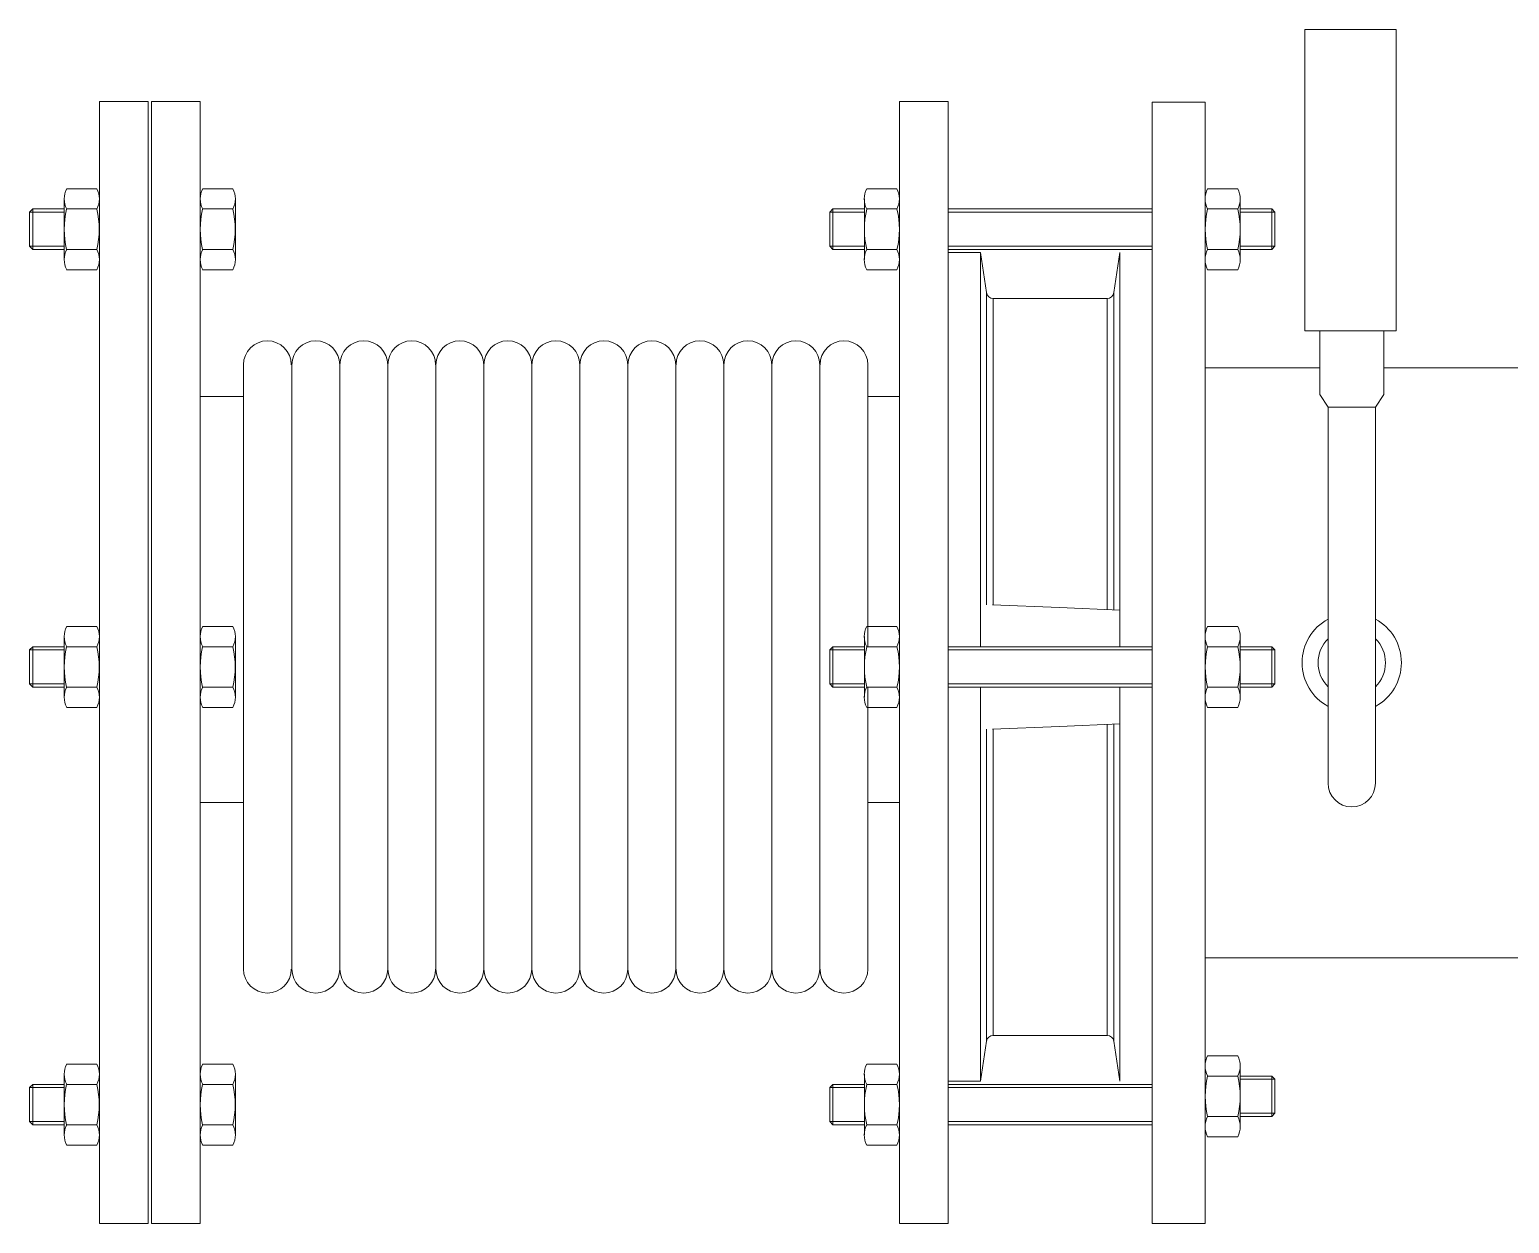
# Model space of a CAD drawing. Header units: millimetres. Extents: x 100 to 940, y 100 to 694.
# Drawn here: x 327.11 to 342.78, y 426.05 to 438.69 of the extents above; entities that cross this region are included whole.
import ezdxf

# ---------------------------------------------------------------- set-up
doc = ezdxf.new("R2010")
doc.units = ezdxf.units.MM
doc.layers.add('M-EQUIPAMENTOS', color=1, linetype='Continuous', lineweight=9)

msp = doc.modelspace()

# ---------------------------------------------------------------- linework, layer by layer
at = {"layer": 'M-EQUIPAMENTOS', "color": 1, "linetype": 'Continuous'}
for p, q in [((327.849, 426.046), (327.849, 437.925)), ((328.366, 437.925), (327.849, 437.925)), ((328.366, 437.925), (328.366, 426.046)), ((328.366, 426.046), (327.849, 426.046))]:
    msp.add_line(p, q, dxfattribs=at)
at = {"layer": 'M-EQUIPAMENTOS', "linetype": 'Continuous'}
for p, q in [((328.4, 426.046), (328.4, 437.925)), ((328.4, 426.046), (328.4, 437.925)), ((328.4, 426.046), (328.4, 437.925)), ((328.4, 426.046), (328.4, 437.925)), ((328.4, 437.925), (328.917, 437.925)), ((328.917, 426.046), (328.917, 437.925)), ((336.32, 426.046), (336.32, 437.925)), ((336.32, 437.925), (336.837, 437.925)), ((336.837, 437.925), (336.837, 426.046)), ((339.164, 437.92), (338.995, 437.92)), ((338.995, 437.92), (338.995, 428.858)), ((339.558, 437.92), (339.164, 437.92)), ((339.558, 428.858), (339.558, 437.92)), ((327.823, 437.002), (327.503, 437.002)), ((327.823, 437.002), (327.503, 437.002)), ((328.943, 437.002), (329.263, 437.002)), ((328.943, 437.002), (329.263, 437.002)), ((336.294, 437.002), (335.975, 437.002)), ((336.294, 437.002), (335.975, 437.002)), ((339.584, 437.002), (339.903, 437.002)), ((339.584, 437.002), (339.903, 437.002)), ((327.477, 436.252), (327.477, 436.895)), ((327.477, 436.252), (327.477, 436.895)), ((327.849, 436.252), (327.849, 436.895)), ((327.849, 436.252), (327.849, 436.895)), ((327.849, 436.894), (327.849, 436.253)), ((327.849, 436.894), (327.849, 436.253)), ((328.917, 436.252), (328.917, 436.895)), ((328.917, 436.252), (328.917, 436.895)), ((328.917, 436.894), (328.917, 436.253)), ((328.917, 436.894), (328.917, 436.253)), ((329.289, 436.252), (329.289, 436.895)), ((329.289, 436.252), (329.289, 436.895)), ((335.949, 436.252), (335.949, 436.895)), ((335.949, 436.252), (335.949, 436.895)), ((336.32, 436.252), (336.32, 436.895)), ((336.32, 436.252), (336.32, 436.895)), ((336.32, 436.894), (336.32, 436.253)), ((336.32, 436.894), (336.32, 436.253)), ((339.558, 436.252), (339.558, 436.895)), ((339.558, 436.252), (339.558, 436.895)), ((339.558, 436.894), (339.558, 436.253)), ((339.558, 436.894), (339.558, 436.253)), ((339.929, 436.252), (339.929, 436.895)), ((339.929, 436.252), (339.929, 436.895)), ((327.144, 436.788), (327.111, 436.754)), ((327.144, 436.788), (327.111, 436.754)), ((327.477, 436.754), (327.111, 436.754)), ((327.477, 436.754), (327.111, 436.754)), ((327.111, 436.754), (327.111, 436.393)), ((327.111, 436.754), (327.111, 436.393)), ((327.477, 436.788), (327.144, 436.788)), ((327.477, 436.788), (327.144, 436.788)), ((327.144, 436.788), (327.144, 436.359)), ((327.144, 436.788), (327.144, 436.359)), ((327.503, 436.788), (327.823, 436.788)), ((327.503, 436.788), (327.823, 436.788)), ((329.263, 436.788), (328.943, 436.788)), ((329.263, 436.788), (328.943, 436.788)), ((335.616, 436.788), (335.582, 436.754)), ((335.616, 436.788), (335.582, 436.754)), ((335.949, 436.754), (335.582, 436.754)), ((335.949, 436.754), (335.582, 436.754)), ((335.582, 436.754), (335.582, 436.393)), ((335.582, 436.754), (335.582, 436.393)), ((335.949, 436.788), (335.616, 436.788)), ((335.949, 436.788), (335.616, 436.788)), ((335.616, 436.788), (335.616, 436.359)), ((335.616, 436.788), (335.616, 436.359)), ((335.975, 436.788), (336.294, 436.788)), ((335.975, 436.788), (336.294, 436.788)), ((338.017, 436.788), (336.837, 436.788)), ((338.017, 436.754), (336.837, 436.754)), ((338.995, 436.788), (338.017, 436.788)), ((338.995, 436.754), (338.017, 436.754)), ((339.903, 436.788), (339.584, 436.788)), ((339.903, 436.788), (339.584, 436.788)), ((339.929, 436.788), (340.262, 436.788)), ((339.929, 436.788), (340.262, 436.788)), ((339.929, 436.754), (340.296, 436.754)), ((339.929, 436.754), (340.296, 436.754)), ((340.262, 436.788), (340.296, 436.754)), ((340.262, 436.788), (340.296, 436.754)), ((340.262, 436.788), (340.262, 436.359)), ((340.262, 436.788), (340.262, 436.359)), ((340.296, 436.754), (340.296, 436.393)), ((340.296, 436.754), (340.296, 436.393)), ((327.111, 436.393), (327.144, 436.359)), ((327.111, 436.393), (327.144, 436.359)), ((327.111, 436.393), (327.477, 436.393)), ((327.111, 436.393), (327.477, 436.393)), ((335.582, 436.393), (335.616, 436.359)), ((335.582, 436.393), (335.616, 436.359)), ((335.582, 436.393), (335.949, 436.393)), ((335.582, 436.393), (335.949, 436.393)), ((336.837, 436.393), (338.017, 436.393)), ((338.017, 436.393), (338.995, 436.393)), ((340.296, 436.393), (339.929, 436.393)), ((340.296, 436.393), (339.929, 436.393)), ((340.296, 436.393), (340.262, 436.359)), ((340.296, 436.393), (340.262, 436.359)), ((327.144, 436.359), (327.477, 436.359)), ((327.144, 436.359), (327.477, 436.359)), ((327.503, 436.359), (327.823, 436.359)), ((327.503, 436.359), (327.823, 436.359)), ((329.263, 436.359), (328.943, 436.359)), ((329.263, 436.359), (328.943, 436.359)), ((335.616, 436.359), (335.949, 436.359)), ((335.616, 436.359), (335.949, 436.359)), ((335.975, 436.359), (336.294, 436.359)), ((335.975, 436.359), (336.294, 436.359)), ((336.837, 436.359), (338.017, 436.359)), ((337.178, 436.326), (337.241, 435.902)), ((337.178, 436.326), (337.178, 432.153)), ((338.017, 436.359), (338.995, 436.359)), ((338.655, 436.326), (338.591, 435.902)), ((338.655, 436.326), (338.655, 432.153)), ((339.903, 436.359), (339.584, 436.359)), ((339.903, 436.359), (339.584, 436.359)), ((340.262, 436.359), (339.929, 436.359)), ((340.262, 436.359), (339.929, 436.359)), ((327.503, 436.145), (327.823, 436.145)), ((327.503, 436.145), (327.823, 436.145)), ((329.263, 436.145), (328.943, 436.145)), ((329.263, 436.145), (328.943, 436.145)), ((335.975, 436.145), (336.294, 436.145)), ((335.975, 436.145), (336.294, 436.145)), ((339.903, 436.145), (339.584, 436.145)), ((339.903, 436.145), (339.584, 436.145)), ((337.241, 435.902), (337.241, 432.596)), ((338.591, 432.542), (338.591, 435.902)), ((337.313, 435.84), (338.017, 435.84)), ((337.313, 435.84), (337.313, 432.594)), ((338.017, 435.84), (338.519, 435.84)), ((338.519, 435.84), (338.519, 432.544)), ((340.772, 435.496), (340.772, 434.825)), ((341.58, 435.496), (340.829, 435.496)), ((341.448, 435.496), (341.448, 434.825)), ((329.375, 435.139), (329.375, 428.738)), ((329.888, 435.139), (329.888, 428.738)), ((330.396, 435.139), (330.396, 428.738)), ((330.904, 435.139), (330.904, 428.738)), ((331.413, 435.139), (331.413, 428.738)), ((331.921, 435.139), (331.921, 428.738)), ((332.429, 435.139), (332.429, 428.738)), ((332.938, 435.139), (332.938, 428.738)), ((333.446, 435.139), (333.446, 428.738)), ((333.954, 435.139), (333.954, 428.738)), ((334.463, 435.139), (334.463, 428.738)), ((334.971, 435.139), (334.971, 428.738)), ((335.477, 435.139), (335.477, 428.738)), ((335.986, 435.139), (335.986, 432.153)), ((339.558, 435.107), (340.772, 435.107)), ((341.448, 435.107), (345.709, 435.107)), ((340.772, 434.825), (340.859, 434.69)), ((341.448, 434.825), (341.361, 434.69)), ((328.917, 434.801), (329.375, 434.801)), ((336.32, 434.801), (335.986, 434.801)), ((336.32, 430.538), (336.32, 434.768)), ((340.859, 434.69), (341.361, 434.69)), ((340.859, 430.707), (340.859, 434.69)), ((341.361, 430.707), (341.361, 434.69)), ((338.017, 432.568), (337.307, 432.597)), ((338.655, 432.541), (338.017, 432.568)), ((327.503, 432.367), (327.823, 432.367)), ((327.503, 432.367), (327.823, 432.367)), ((328.943, 432.367), (329.263, 432.367)), ((328.943, 432.367), (329.263, 432.367)), ((335.975, 432.367), (336.294, 432.367)), ((335.975, 432.367), (336.294, 432.367)), ((339.903, 432.367), (339.584, 432.367)), ((339.903, 432.367), (339.584, 432.367)), ((327.111, 432.119), (327.144, 432.153)), ((327.111, 432.119), (327.144, 432.153)), ((327.144, 432.153), (327.477, 432.153)), ((327.144, 432.153), (327.477, 432.153)), ((327.144, 431.724), (327.144, 432.153)), ((327.144, 431.724), (327.144, 432.153)), ((327.477, 432.26), (327.477, 431.617)), ((327.477, 432.26), (327.477, 431.617)), ((327.503, 432.153), (327.823, 432.153)), ((327.503, 432.153), (327.823, 432.153)), ((327.849, 432.26), (327.849, 431.617)), ((327.849, 432.26), (327.849, 431.617)), ((327.849, 431.618), (327.849, 432.259)), ((327.849, 431.618), (327.849, 432.259)), ((328.917, 431.617), (328.917, 432.26)), ((328.917, 431.617), (328.917, 432.26)), ((328.917, 432.259), (328.917, 431.618)), ((328.917, 432.259), (328.917, 431.618)), ((329.263, 432.153), (328.943, 432.153)), ((329.263, 432.153), (328.943, 432.153)), ((329.289, 431.617), (329.289, 432.26)), ((329.289, 431.617), (329.289, 432.26)), ((335.582, 432.119), (335.616, 432.153)), ((335.582, 432.119), (335.616, 432.153)), ((335.616, 432.153), (335.949, 432.153)), ((335.616, 432.153), (335.949, 432.153)), ((335.616, 431.724), (335.616, 432.153)), ((335.616, 431.724), (335.616, 432.153)), ((335.949, 432.26), (335.949, 431.617)), ((335.949, 432.26), (335.949, 431.617)), ((335.975, 432.153), (336.294, 432.153)), ((335.975, 432.153), (336.294, 432.153)), ((336.32, 432.26), (336.32, 431.617)), ((336.32, 432.26), (336.32, 431.617)), ((336.32, 431.618), (336.32, 432.259)), ((336.32, 431.618), (336.32, 432.259)), ((336.837, 432.153), (338.017, 432.153)), ((338.017, 432.153), (338.995, 432.153)), ((339.558, 432.26), (339.558, 431.617)), ((339.558, 432.26), (339.558, 431.617)), ((339.558, 431.618), (339.558, 432.259)), ((339.558, 431.618), (339.558, 432.259)), ((339.903, 432.153), (339.584, 432.153)), ((339.903, 432.153), (339.584, 432.153)), ((339.929, 432.26), (339.929, 431.617)), ((339.929, 432.26), (339.929, 431.617)), ((340.262, 432.153), (339.929, 432.153)), ((340.262, 432.153), (339.929, 432.153)), ((340.296, 432.119), (340.262, 432.153)), ((340.296, 432.119), (340.262, 432.153)), ((340.262, 431.724), (340.262, 432.153)), ((340.262, 431.724), (340.262, 432.153)), ((327.111, 432.119), (327.477, 432.119)), ((327.111, 432.119), (327.477, 432.119)), ((327.111, 431.758), (327.111, 432.119)), ((327.111, 431.758), (327.111, 432.119)), ((335.582, 432.119), (335.949, 432.119)), ((335.582, 432.119), (335.949, 432.119)), ((335.582, 431.758), (335.582, 432.119)), ((335.582, 431.758), (335.582, 432.119)), ((336.837, 432.119), (338.017, 432.119)), ((338.017, 432.119), (338.995, 432.119)), ((340.296, 432.119), (339.929, 432.119)), ((340.296, 432.119), (339.929, 432.119)), ((340.296, 431.758), (340.296, 432.119)), ((340.296, 431.758), (340.296, 432.119)), ((327.144, 431.724), (327.111, 431.758)), ((327.477, 431.758), (327.111, 431.758)), ((327.144, 431.724), (327.111, 431.758)), ((327.477, 431.758), (327.111, 431.758)), ((327.477, 431.724), (327.144, 431.724)), ((327.477, 431.724), (327.144, 431.724)), ((327.503, 431.724), (327.823, 431.724)), ((327.503, 431.724), (327.823, 431.724)), ((329.263, 431.724), (328.943, 431.724)), ((329.263, 431.724), (328.943, 431.724)), ((335.616, 431.724), (335.582, 431.758)), ((335.949, 431.758), (335.582, 431.758)), ((335.616, 431.724), (335.582, 431.758)), ((335.949, 431.758), (335.582, 431.758)), ((335.949, 431.724), (335.616, 431.724)), ((335.949, 431.724), (335.616, 431.724)), ((335.975, 431.724), (336.294, 431.724)), ((335.975, 431.724), (336.294, 431.724)), ((335.986, 431.724), (335.986, 428.738)), ((338.017, 431.758), (336.837, 431.758)), ((338.017, 431.724), (336.837, 431.724)), ((337.178, 431.724), (337.178, 427.551)), ((338.995, 431.758), (338.017, 431.758)), ((338.995, 431.724), (338.017, 431.724)), ((338.655, 431.724), (338.655, 427.551)), ((339.903, 431.724), (339.584, 431.724)), ((339.903, 431.724), (339.584, 431.724)), ((339.929, 431.758), (340.296, 431.758)), ((339.929, 431.758), (340.296, 431.758)), ((339.929, 431.724), (340.262, 431.724)), ((339.929, 431.724), (340.262, 431.724)), ((340.262, 431.724), (340.296, 431.758)), ((340.262, 431.724), (340.296, 431.758)), ((327.823, 431.51), (327.503, 431.51)), ((327.823, 431.51), (327.503, 431.51)), ((329.263, 431.51), (328.943, 431.51)), ((329.263, 431.51), (328.943, 431.51)), ((336.294, 431.51), (335.975, 431.51)), ((336.294, 431.51), (335.975, 431.51)), ((339.584, 431.51), (339.903, 431.51)), ((339.584, 431.51), (339.903, 431.51)), ((337.241, 431.281), (337.241, 427.975)), ((337.307, 431.279), (338.017, 431.309)), ((337.313, 431.283), (337.313, 428.037)), ((338.017, 431.309), (338.655, 431.336)), ((338.519, 431.332), (338.519, 428.037)), ((338.591, 427.975), (338.591, 431.334)), ((328.917, 430.504), (329.375, 430.504)), ((336.32, 430.504), (335.986, 430.504)), ((338.995, 428.858), (338.995, 426.046)), ((355.274, 428.858), (339.558, 428.858)), ((339.558, 426.046), (339.558, 428.858)), ((337.241, 427.975), (337.178, 427.551)), ((337.313, 428.037), (338.017, 428.037)), ((338.017, 428.037), (338.519, 428.037)), ((338.591, 427.975), (338.655, 427.551)), ((339.903, 427.821), (339.584, 427.821)), ((339.903, 427.821), (339.584, 427.821)), ((327.477, 427.625), (327.477, 426.982)), ((327.477, 427.625), (327.477, 426.982)), ((327.503, 427.732), (327.823, 427.732)), ((327.503, 427.732), (327.823, 427.732)), ((327.849, 427.625), (327.849, 426.982)), ((327.849, 427.625), (327.849, 426.982)), ((327.849, 426.983), (327.849, 427.624)), ((327.849, 426.983), (327.849, 427.624)), ((328.917, 426.982), (328.917, 427.625)), ((328.917, 426.982), (328.917, 427.625)), ((328.917, 427.624), (328.917, 426.983)), ((328.917, 427.624), (328.917, 426.983)), ((328.943, 427.732), (329.263, 427.732)), ((328.943, 427.732), (329.263, 427.732)), ((329.289, 426.982), (329.289, 427.625)), ((329.289, 426.982), (329.289, 427.625)), ((335.949, 427.625), (335.949, 426.982)), ((335.949, 427.625), (335.949, 426.982)), ((335.975, 427.732), (336.294, 427.732)), ((335.975, 427.732), (336.294, 427.732)), ((336.32, 427.625), (336.32, 426.982)), ((336.32, 427.625), (336.32, 426.982)), ((336.32, 426.983), (336.32, 427.624)), ((336.32, 426.983), (336.32, 427.624)), ((339.558, 427.714), (339.558, 427.071)), ((339.558, 427.714), (339.558, 427.071)), ((339.558, 427.072), (339.558, 427.713)), ((339.558, 427.072), (339.558, 427.713)), ((339.903, 427.606), (339.584, 427.606)), ((339.903, 427.606), (339.584, 427.606)), ((339.929, 427.714), (339.929, 427.071)), ((339.929, 427.714), (339.929, 427.071)), ((340.262, 427.606), (339.929, 427.606)), ((340.262, 427.606), (339.929, 427.606)), ((340.296, 427.573), (340.262, 427.606)), ((340.296, 427.573), (340.262, 427.606)), ((340.262, 427.178), (340.262, 427.606)), ((340.262, 427.178), (340.262, 427.606)), ((327.111, 427.484), (327.144, 427.518)), ((327.111, 427.484), (327.144, 427.518)), ((327.111, 427.484), (327.477, 427.484)), ((327.111, 427.484), (327.477, 427.484)), ((327.111, 427.123), (327.111, 427.484)), ((327.111, 427.123), (327.111, 427.484)), ((327.144, 427.518), (327.477, 427.518)), ((327.144, 427.518), (327.477, 427.518)), ((327.144, 427.089), (327.144, 427.518)), ((327.144, 427.089), (327.144, 427.518)), ((327.503, 427.518), (327.823, 427.518)), ((327.503, 427.518), (327.823, 427.518)), ((329.263, 427.518), (328.943, 427.518)), ((329.263, 427.518), (328.943, 427.518)), ((335.582, 427.484), (335.616, 427.518)), ((335.582, 427.484), (335.616, 427.518)), ((335.582, 427.484), (335.949, 427.484)), ((335.582, 427.484), (335.949, 427.484)), ((335.582, 427.123), (335.582, 427.484)), ((335.582, 427.123), (335.582, 427.484)), ((335.616, 427.518), (335.949, 427.518)), ((335.616, 427.518), (335.949, 427.518)), ((335.616, 427.089), (335.616, 427.518)), ((335.616, 427.089), (335.616, 427.518)), ((335.975, 427.518), (336.294, 427.518)), ((335.975, 427.518), (336.294, 427.518)), ((336.837, 427.518), (338.017, 427.518)), ((336.837, 427.484), (338.017, 427.484)), ((338.017, 427.518), (338.995, 427.518)), ((338.017, 427.484), (338.995, 427.484)), ((340.296, 427.573), (339.929, 427.573)), ((340.296, 427.573), (339.929, 427.573)), ((340.296, 427.212), (340.296, 427.573)), ((340.296, 427.212), (340.296, 427.573)), ((339.903, 427.178), (339.584, 427.178)), ((339.903, 427.178), (339.584, 427.178)), ((339.929, 427.212), (340.296, 427.212)), ((339.929, 427.212), (340.296, 427.212)), ((339.929, 427.178), (340.262, 427.178)), ((339.929, 427.178), (340.262, 427.178)), ((340.262, 427.178), (340.296, 427.212)), ((340.262, 427.178), (340.296, 427.212)), ((327.477, 427.123), (327.111, 427.123)), ((327.144, 427.089), (327.111, 427.123)), ((327.477, 427.123), (327.111, 427.123)), ((327.144, 427.089), (327.111, 427.123)), ((327.477, 427.089), (327.144, 427.089)), ((327.477, 427.089), (327.144, 427.089)), ((327.503, 427.089), (327.823, 427.089)), ((327.503, 427.089), (327.823, 427.089)), ((329.263, 427.089), (328.943, 427.089)), ((329.263, 427.089), (328.943, 427.089)), ((335.949, 427.123), (335.582, 427.123)), ((335.616, 427.089), (335.582, 427.123)), ((335.949, 427.123), (335.582, 427.123)), ((335.616, 427.089), (335.582, 427.123)), ((335.949, 427.089), (335.616, 427.089)), ((335.949, 427.089), (335.616, 427.089)), ((335.975, 427.089), (336.294, 427.089)), ((335.975, 427.089), (336.294, 427.089)), ((338.017, 427.123), (336.837, 427.123)), ((338.017, 427.089), (336.837, 427.089)), ((338.995, 427.123), (338.017, 427.123)), ((338.995, 427.089), (338.017, 427.089)), ((327.823, 426.875), (327.503, 426.875)), ((327.823, 426.875), (327.503, 426.875)), ((329.263, 426.875), (328.943, 426.875)), ((329.263, 426.875), (328.943, 426.875)), ((336.294, 426.875), (335.975, 426.875)), ((336.294, 426.875), (335.975, 426.875)), ((339.584, 426.964), (339.903, 426.964)), ((339.584, 426.964), (339.903, 426.964)), ((328.4, 426.046), (328.917, 426.046)), ((336.32, 426.046), (336.837, 426.046)), ((338.995, 426.046), (339.558, 426.046))]:
    msp.add_line(p, q, dxfattribs=at)
for points in [[(340.829, 435.496), (340.612, 435.496), (340.612, 438.688), (341.58, 438.688), (341.58, 435.496)], [(337.178, 427.551), (336.837, 427.551), (336.837, 436.326), (337.178, 436.326)]]:
    msp.add_lwpolyline(points, dxfattribs=at)
for centre, radius, start, end in [((327.711, 436.895), 0.234, 152.7204, 207.2796), ((327.711, 436.895), 0.234, 152.7204, 207.2796), ((327.615, 436.895), 0.234, 332.7204, 27.2796), ((327.615, 436.895), 0.234, 332.7204, 27.2796), ((329.151, 436.895), 0.234, 152.7204, 207.2796), ((329.151, 436.895), 0.234, 152.7204, 207.2796), ((329.055, 436.895), 0.234, 332.7204, 27.2796), ((329.055, 436.895), 0.234, 332.7204, 27.2796), ((336.182, 436.895), 0.234, 152.7204, 207.2796), ((336.182, 436.895), 0.234, 152.7204, 207.2796), ((336.086, 436.895), 0.234, 332.7204, 27.2796), ((336.086, 436.895), 0.234, 332.7204, 27.2796), ((339.791, 436.895), 0.234, 152.7204, 207.2796), ((339.791, 436.895), 0.234, 152.7204, 207.2796), ((339.695, 436.895), 0.234, 332.7204, 27.2796), ((339.695, 436.895), 0.234, 332.7204, 27.2796), ((328.373, 436.573), 0.896, 166.1642, 193.8358), ((328.373, 436.573), 0.896, 166.1642, 193.8358), ((326.952, 436.573), 0.896, 346.1642, 13.8358), ((326.952, 436.573), 0.896, 346.1642, 13.8358), ((329.813, 436.573), 0.896, 166.1642, 193.8358), ((329.813, 436.573), 0.896, 166.1642, 193.8358), ((328.392, 436.573), 0.896, 346.1642, 13.8358), ((328.392, 436.573), 0.896, 346.1642, 13.8358), ((336.845, 436.573), 0.896, 166.1642, 193.8358), ((336.845, 436.573), 0.896, 166.1642, 193.8358), ((335.424, 436.573), 0.896, 346.1642, 13.8358), ((335.424, 436.573), 0.896, 346.1642, 13.8358), ((340.454, 436.573), 0.896, 166.1642, 193.8358), ((340.454, 436.573), 0.896, 166.1642, 193.8358), ((339.033, 436.573), 0.896, 346.1642, 13.8358), ((339.033, 436.573), 0.896, 346.1642, 13.8358), ((327.711, 436.252), 0.234, 152.7204, 207.2796), ((327.711, 436.252), 0.234, 152.7204, 207.2796), ((327.615, 436.252), 0.234, 332.7204, 27.2796), ((327.615, 436.252), 0.234, 332.7204, 27.2796), ((329.151, 436.252), 0.234, 152.7204, 207.2796), ((329.151, 436.252), 0.234, 152.7204, 207.2796), ((329.055, 436.252), 0.234, 332.7204, 27.2796), ((329.055, 436.252), 0.234, 332.7204, 27.2796), ((336.182, 436.252), 0.234, 152.7204, 207.2796), ((336.182, 436.252), 0.234, 152.7204, 207.2796), ((336.086, 436.252), 0.234, 332.7204, 27.2796), ((336.086, 436.252), 0.234, 332.7204, 27.2796), ((339.791, 436.252), 0.234, 152.7204, 207.2796), ((339.791, 436.252), 0.234, 152.7204, 207.2796), ((339.695, 436.252), 0.234, 332.7204, 27.2796), ((339.695, 436.252), 0.234, 332.7204, 27.2796), ((337.313, 435.913), 0.0729, 188.5308, 270), ((338.519, 435.913), 0.0729, 270, 351.4692), ((329.628, 435.139), 0.253, 0, 180), ((330.141, 435.139), 0.253, 0, 180), ((330.649, 435.139), 0.253, 0, 180), ((331.157, 435.139), 0.253, 0, 180), ((331.666, 435.139), 0.253, 0, 180), ((332.174, 435.139), 0.253, 0, 180), ((332.683, 435.139), 0.253, 0, 180), ((333.191, 435.139), 0.253, 0, 180), ((333.699, 435.139), 0.253, 0, 180), ((334.208, 435.139), 0.253, 0, 180), ((334.716, 435.139), 0.253, 0, 180), ((335.224, 435.139), 0.253, 0, 180), ((335.733, 435.139), 0.253, 0, 180), ((327.711, 432.26), 0.234, 152.7204, 207.2796), ((327.711, 432.26), 0.234, 152.7204, 207.2796), ((327.615, 432.26), 0.234, 332.7204, 27.2796), ((327.615, 432.26), 0.234, 332.7204, 27.2796), ((329.151, 432.26), 0.234, 152.7204, 207.2796), ((329.151, 432.26), 0.234, 152.7204, 207.2796), ((329.055, 432.26), 0.234, 332.7204, 27.2796), ((329.055, 432.26), 0.234, 332.7204, 27.2796), ((336.182, 432.26), 0.234, 152.7204, 207.2796), ((336.182, 432.26), 0.234, 152.7204, 207.2796), ((336.086, 432.26), 0.234, 332.7204, 27.2796), ((336.086, 432.26), 0.234, 332.7204, 27.2796), ((339.791, 432.26), 0.234, 152.7204, 207.2796), ((339.791, 432.26), 0.234, 152.7204, 207.2796), ((339.695, 432.26), 0.234, 332.7204, 27.2796), ((339.695, 432.26), 0.234, 332.7204, 27.2796), ((341.11, 431.983), 0.526, 118.4996, 241.5004), ((341.11, 431.983), 0.526, 298.4996, 61.5004), ((328.373, 431.938), 0.896, 166.1642, 193.8358), ((328.373, 431.938), 0.896, 166.1642, 193.8358), ((326.952, 431.938), 0.896, 346.1642, 13.8358), ((326.952, 431.938), 0.896, 346.1642, 13.8358), ((329.813, 431.938), 0.896, 166.1642, 193.8358), ((329.813, 431.938), 0.896, 166.1642, 193.8358), ((328.392, 431.938), 0.896, 346.1642, 13.8358), ((328.392, 431.938), 0.896, 346.1642, 13.8358), ((336.845, 431.938), 0.896, 166.1642, 193.8358), ((336.845, 431.938), 0.896, 166.1642, 193.8358), ((335.424, 431.938), 0.896, 346.1642, 13.8358), ((335.424, 431.938), 0.896, 346.1642, 13.8358), ((340.454, 431.938), 0.896, 166.1642, 193.8358), ((340.454, 431.938), 0.896, 166.1642, 193.8358), ((339.033, 431.938), 0.896, 346.1642, 13.8358), ((339.033, 431.938), 0.896, 346.1642, 13.8358), ((341.11, 431.983), 0.357, 134.6342, 225.3658), ((341.11, 431.983), 0.357, 314.6342, 45.3658), ((327.711, 431.617), 0.234, 152.7204, 207.2796), ((327.711, 431.617), 0.234, 152.7204, 207.2796), ((327.615, 431.617), 0.234, 332.7204, 27.2796), ((327.615, 431.617), 0.234, 332.7204, 27.2796), ((329.151, 431.617), 0.234, 152.7204, 207.2796), ((329.151, 431.617), 0.234, 152.7204, 207.2796), ((329.055, 431.617), 0.234, 332.7204, 27.2796), ((329.055, 431.617), 0.234, 332.7204, 27.2796), ((336.182, 431.617), 0.234, 152.7204, 207.2796), ((336.182, 431.617), 0.234, 152.7204, 207.2796), ((336.086, 431.617), 0.234, 332.7204, 27.2796), ((336.086, 431.617), 0.234, 332.7204, 27.2796), ((339.791, 431.617), 0.234, 152.7204, 207.2796), ((339.791, 431.617), 0.234, 152.7204, 207.2796), ((339.695, 431.617), 0.234, 332.7204, 27.2796), ((339.695, 431.617), 0.234, 332.7204, 27.2796), ((341.11, 430.707), 0.251, 180, 0), ((329.628, 428.738), 0.253, 180, 0), ((330.141, 428.738), 0.253, 180, 0), ((330.649, 428.738), 0.253, 180, 0), ((331.157, 428.738), 0.253, 180, 0), ((331.666, 428.738), 0.253, 180, 0), ((332.174, 428.738), 0.253, 180, 0), ((332.683, 428.738), 0.253, 180, 0), ((333.191, 428.738), 0.253, 180, 0), ((333.699, 428.738), 0.253, 180, 0), ((334.208, 428.738), 0.253, 180, 0), ((334.716, 428.738), 0.253, 180, 0), ((335.224, 428.738), 0.253, 180, 0), ((335.733, 428.738), 0.253, 180, 0), ((337.313, 427.964), 0.0729, 90, 171.4692), ((338.519, 427.964), 0.0729, 8.5308, 90), ((339.791, 427.714), 0.234, 152.7204, 207.2796), ((339.791, 427.714), 0.234, 152.7204, 207.2796), ((339.695, 427.714), 0.234, 332.7204, 27.2796), ((339.695, 427.714), 0.234, 332.7204, 27.2796), ((327.711, 427.625), 0.234, 152.7204, 207.2796), ((327.711, 427.625), 0.234, 152.7204, 207.2796), ((327.615, 427.625), 0.234, 332.7204, 27.2796), ((327.615, 427.625), 0.234, 332.7204, 27.2796), ((329.151, 427.625), 0.234, 152.7204, 207.2796), ((329.151, 427.625), 0.234, 152.7204, 207.2796), ((329.055, 427.625), 0.234, 332.7204, 27.2796), ((329.055, 427.625), 0.234, 332.7204, 27.2796), ((336.182, 427.625), 0.234, 152.7204, 207.2796), ((336.182, 427.625), 0.234, 152.7204, 207.2796), ((336.086, 427.625), 0.234, 332.7204, 27.2796), ((336.086, 427.625), 0.234, 332.7204, 27.2796), ((340.454, 427.392), 0.896, 166.1642, 193.8358), ((340.454, 427.392), 0.896, 166.1642, 193.8358), ((339.033, 427.392), 0.896, 346.1642, 13.8358), ((339.033, 427.392), 0.896, 346.1642, 13.8358), ((328.373, 427.303), 0.896, 166.1642, 193.8358), ((328.373, 427.303), 0.896, 166.1642, 193.8358), ((326.952, 427.303), 0.896, 346.1642, 13.8358), ((326.952, 427.303), 0.896, 346.1642, 13.8358), ((329.813, 427.303), 0.896, 166.1642, 193.8358), ((329.813, 427.303), 0.896, 166.1642, 193.8358), ((328.392, 427.303), 0.896, 346.1642, 13.8358), ((328.392, 427.303), 0.896, 346.1642, 13.8358), ((336.845, 427.303), 0.896, 166.1642, 193.8358), ((336.845, 427.303), 0.896, 166.1642, 193.8358), ((335.424, 427.303), 0.896, 346.1642, 13.8358), ((335.424, 427.303), 0.896, 346.1642, 13.8358), ((339.791, 427.071), 0.234, 152.7204, 207.2796), ((339.791, 427.071), 0.234, 152.7204, 207.2796), ((339.695, 427.071), 0.234, 332.7204, 27.2796), ((339.695, 427.071), 0.234, 332.7204, 27.2796), ((327.711, 426.982), 0.234, 152.7204, 207.2796), ((327.711, 426.982), 0.234, 152.7204, 207.2796), ((327.615, 426.982), 0.234, 332.7204, 27.2796), ((327.615, 426.982), 0.234, 332.7204, 27.2796), ((329.151, 426.982), 0.234, 152.7204, 207.2796), ((329.151, 426.982), 0.234, 152.7204, 207.2796), ((329.055, 426.982), 0.234, 332.7204, 27.2796), ((329.055, 426.982), 0.234, 332.7204, 27.2796), ((336.182, 426.982), 0.234, 152.7204, 207.2796), ((336.182, 426.982), 0.234, 152.7204, 207.2796), ((336.086, 426.982), 0.234, 332.7204, 27.2796), ((336.086, 426.982), 0.234, 332.7204, 27.2796)]:
    msp.add_arc(centre, radius, start, end, dxfattribs=at)

doc.saveas('drawing.dxf')
